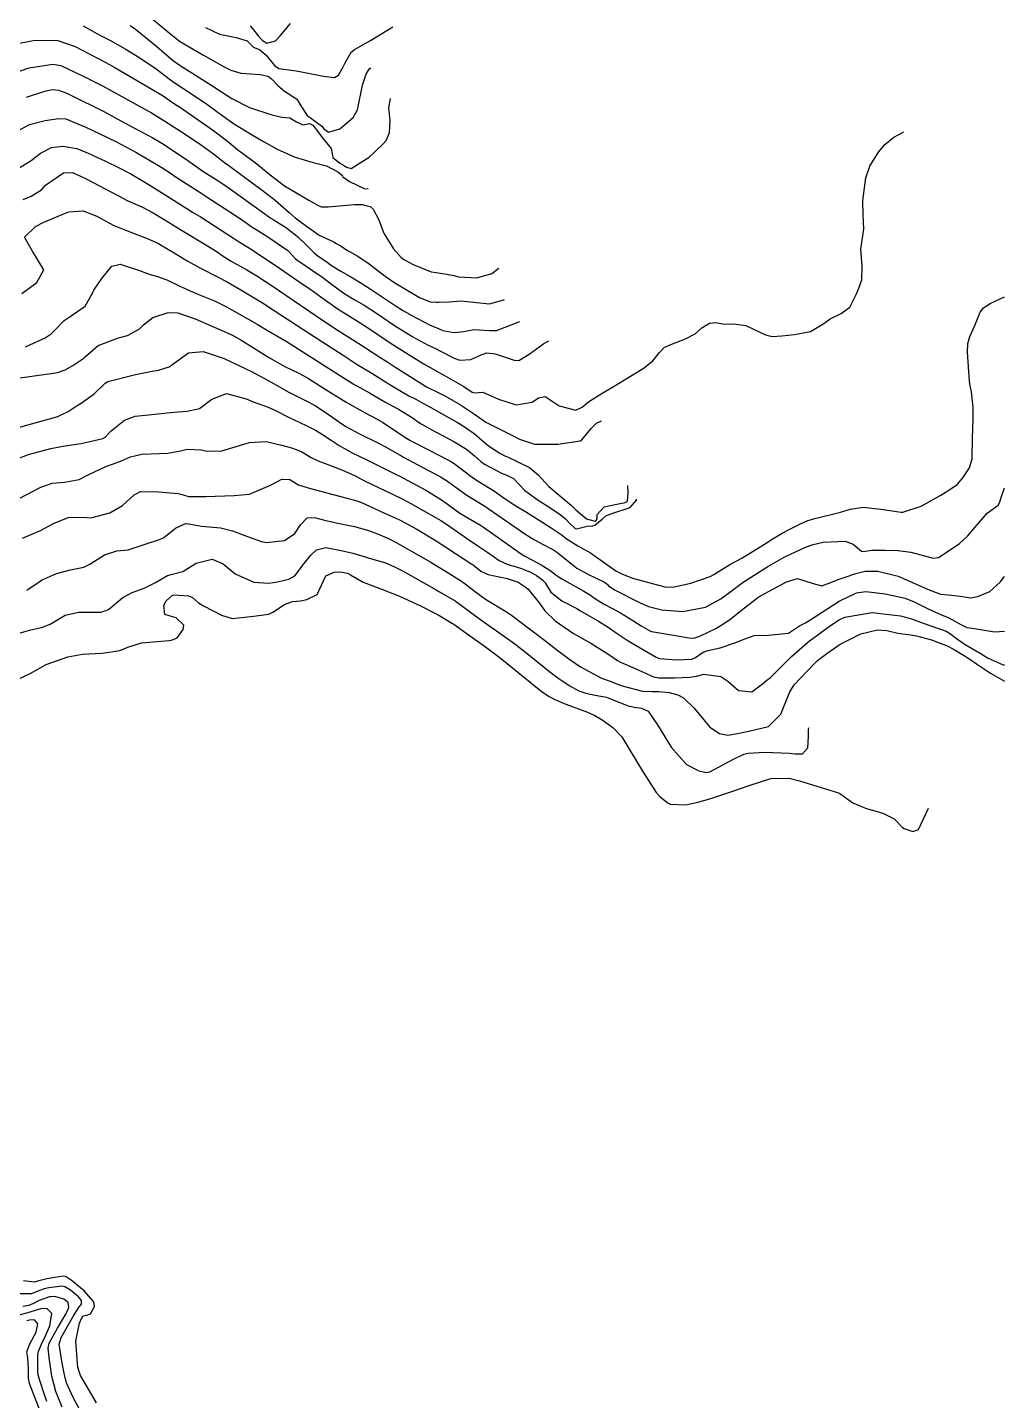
# Model space of a CAD drawing. Header units: feet. Extents: x 1313198 to 1317500, y 385000 to 389511.
# Drawn here: x 1317124 to 1317500, y 386687 to 387215 of the extents above; entities that cross this region are included whole.
import ezdxf

# ---------------------------------------------------------------- set-up
doc = ezdxf.new("R2010")
doc.units = ezdxf.units.FT
doc.layers.add('C-TOPO-MAJR', color=32, linetype='CONTINUOUS')

msp = doc.modelspace()

# ---------------------------------------------------------------- linework, layer by layer
at = {"layer": 'C-TOPO-MAJR'}
for points in [[(1317171.06, 387219.51), (1317178.61, 387213.25), (1317181.16, 387211.09), (1317182.59, 387210.06), (1317186.32, 387207.86), (1317191.72, 387204.62), (1317199.72, 387200.07), (1317202.34, 387198.82), (1317206.14, 387197.63), (1317213.52, 387197.14), (1317216.72, 387196.58), (1317217.92, 387195.52), (1317220.37, 387192.98), (1317222.97, 387190.75), (1317224.42, 387189.91), (1317227.54, 387187.77), (1317228.01, 387187.23), (1317229.29, 387185.07), (1317231.64, 387181.44), (1317232.43, 387180.86), (1317237.29, 387177.29), (1317237.83, 387176.67), (1317238.13, 387176.29), (1317239.94, 387174.94), (1317244.24, 387176.28), (1317249.4, 387180.65), (1317251.03, 387183.63), (1317252.92, 387193.01), (1317254.38, 387197.25), (1317255.27, 387198.85), (1317255.7, 387199.32), (1317256.2, 387199.68)], [(1317145.44, 387215.87), (1317151.93, 387212.37), (1317155.71, 387210.42), (1317161.68, 387207.08), (1317167.32, 387203.6), (1317173.53, 387199.41), (1317179.14, 387195.06), (1317180.48, 387194.08), (1317187.94, 387189.26), (1317193.39, 387185.5), (1317197.46, 387182.55), (1317203.34, 387178.35), (1317210.87, 387173.64), (1317214.87, 387171.33), (1317220.42, 387168.29), (1317227.11, 387165.37), (1317233.99, 387163.28), (1317239.05, 387162.04), (1317243.45, 387159.73), (1317243.82, 387159.47), (1317244.88, 387158.58), (1317245.2, 387157.99), (1317245.33, 387157.74), (1317248.01, 387155.95), (1317253.92, 387153.16), (1317255.09, 387153.34)], [(1317163.5, 387216.09), (1317165.64, 387214.57), (1317170.31, 387210.78), (1317173.8, 387207.93), (1317176.79, 387205.32), (1317180.19, 387202.45), (1317182.43, 387200.87), (1317194.98, 387192.89), (1317198.65, 387190.51), (1317202.7, 387187.97), (1317209.5, 387184.52), (1317217.72, 387181.75), (1317221.86, 387180.76), (1317224.98, 387180.45), (1317227.62, 387179.01), (1317229.95, 387177.82), (1317232.54, 387178.36), (1317233.85, 387177.64), (1317236.03, 387174.82), (1317237.41, 387172.96), (1317240.85, 387168.72), (1317241.33, 387166.69), (1317241.51, 387165.21), (1317244.28, 387163.07), (1317245.63, 387162.22), (1317246.78, 387161.48), (1317248.6, 387160.93), (1317255.53, 387165.29), (1317260.81, 387170.34), (1317262.04, 387171.79), (1317263.35, 387174.74), (1317263.59, 387179.61), (1317263.08, 387184.34), (1317263.75, 387187.95)], [(1317192.57, 387215.29), (1317197.91, 387212.74), (1317204.36, 387211.46), (1317208.62, 387210.14), (1317211.01, 387207.75), (1317211.58, 387207.41), (1317213.32, 387206.74), (1317215.92, 387204.56), (1317219.13, 387200.64), (1317220.82, 387199.43), (1317227.45, 387198.55), (1317229.44, 387198.13), (1317237.98, 387196.48), (1317242.14, 387195.98), (1317243.67, 387196.87), (1317245.57, 387200.11), (1317246.31, 387201.62), (1317248.62, 387205.7), (1317249.09, 387206.21), (1317249.92, 387206.75), (1317256.09, 387210.24), (1317264.66, 387215.56)], [(1317209.68, 387215.88), (1317210.67, 387214.86), (1317212.84, 387212.05), (1317214.18, 387210.54), (1317214.5, 387210.26), (1317216.14, 387209.23), (1317219.48, 387210.1), (1317221.26, 387212.08), (1317225.27, 387216.77)], [(1317118.41, 387208.73), (1317126.89, 387210.36), (1317135.69, 387210.31), (1317142.36, 387208), (1317153.67, 387202.09), (1317155.67, 387200.96), (1317157.62, 387199.81), (1317176.25, 387188.94), (1317178.09, 387187.62), (1317178.53, 387187.29), (1317181.02, 387185.68), (1317182.87, 387184.44), (1317195.28, 387175.81), (1317201.06, 387171.45), (1317205.69, 387167.68), (1317206.24, 387167.26), (1317212.27, 387162.75), (1317217.45, 387158.61), (1317222.99, 387154.36), (1317232.25, 387148.76), (1317236.15, 387146.57), (1317237.18, 387146.24), (1317238.68, 387146.18), (1317239.73, 387146.21), (1317249.91, 387147.16), (1317252.77, 387147.11), (1317254.81, 387146.68), (1317255.87, 387146.37), (1317257.08, 387145.33), (1317259.21, 387141.18), (1317261.07, 387136.4), (1317261.34, 387135.83), (1317264.95, 387130.12), (1317267.9, 387126.67), (1317268.92, 387125.94), (1317272.46, 387124.05), (1317279.41, 387121.26), (1317281.32, 387120.98), (1317282.95, 387120.75), (1317288.17, 387119.77), (1317289.93, 387119.32), (1317296.99, 387118.84), (1317302.7, 387120.59), (1317305.46, 387122.62)], [(1317115.45, 387196.56), (1317124.71, 387199.76), (1317133.87, 387201.14), (1317136.91, 387200.66), (1317148.2, 387195.25), (1317148.62, 387195.04), (1317152.98, 387192.79), (1317171.72, 387182.4), (1317176.58, 387179.52), (1317184.75, 387174.22), (1317190.99, 387169.99), (1317195.61, 387166.59), (1317199.84, 387163.33), (1317201.53, 387162.09), (1317207.57, 387157.65), (1317214.39, 387152.59), (1317219.35, 387148.74), (1317224.75, 387144.02), (1317227.1, 387142.05), (1317232.88, 387137.82), (1317233.13, 387137.63), (1317236.33, 387135.28), (1317239.34, 387133.95), (1317241.87, 387132.73), (1317242.86, 387132.16), (1317244.37, 387131.3), (1317247.2, 387129.43), (1317247.95, 387128.99), (1317250.91, 387127.4), (1317255.02, 387124.71), (1317260.58, 387120.46), (1317261.65, 387119.6), (1317265.43, 387116.96), (1317274.92, 387111.3), (1317279.01, 387109.73), (1317281.32, 387109.55), (1317282.15, 387109.48), (1317286.28, 387109.72), (1317290.87, 387110.02), (1317296.78, 387109.37), (1317301.87, 387108.85), (1317307.37, 387110.39), (1317307.64, 387110.61)], [(1317123.73, 387188.41), (1317130.73, 387190.81), (1317133.52, 387191.44), (1317136.05, 387191.19), (1317139.21, 387189.97), (1317140.51, 387189.35), (1317153.68, 387182.75), (1317159.94, 387179.39), (1317164.98, 387176.67), (1317172.34, 387172.74), (1317175.72, 387170.74), (1317184.81, 387164.66), (1317191.54, 387160), (1317195, 387157.74), (1317196.86, 387156.6), (1317201.21, 387153.71), (1317211.23, 387146.45), (1317217.74, 387141.86), (1317218.64, 387141.3), (1317223.68, 387138.17), (1317225.57, 387136.77), (1317227.23, 387135.43), (1317228.08, 387134.7), (1317231.17, 387131.69), (1317234.34, 387128.5), (1317235.84, 387127.28), (1317238.79, 387125.27), (1317241.04, 387123.7), (1317244.56, 387121.42), (1317248.41, 387119.25), (1317252.7, 387116.71), (1317256.31, 387114.43), (1317262.79, 387110.1), (1317265.89, 387108.03), (1317268.37, 387106.52), (1317271.73, 387104.59), (1317279.06, 387100.69), (1317281.32, 387099.74), (1317283.89, 387098.65), (1317288.07, 387097.83), (1317291.89, 387098.25), (1317295.84, 387099), (1317301.84, 387098.57), (1317304.56, 387098.67), (1317313.55, 387102.07)], [(1317118.93, 387174.74), (1317124.52, 387177.81), (1317125.31, 387178.1), (1317130.9, 387179.42), (1317135.97, 387180.29), (1317138.8, 387180.06), (1317146.51, 387176.89), (1317151.84, 387174.29), (1317158.04, 387171.35), (1317165.77, 387167.31), (1317175.79, 387161.32), (1317178.72, 387159.4), (1317180.93, 387157.91), (1317191.47, 387151.06), (1317192.09, 387150.66), (1317204.8, 387142.44), (1317208.01, 387140.21), (1317210.12, 387138.72), (1317212.64, 387137.09), (1317216.48, 387134.67), (1317224.19, 387129.42), (1317224.51, 387129.13), (1317227.17, 387126.2), (1317227.67, 387125.79), (1317236.96, 387119.55), (1317237.7, 387119.02), (1317241.59, 387116.04), (1317246.1, 387112.7), (1317249.75, 387110.57), (1317253.62, 387108.44), (1317258.35, 387105.27), (1317265.26, 387100.52), (1317272.38, 387096.14), (1317278.02, 387093.13), (1317281.32, 387091.53), (1317282.95, 387090.74), (1317288.22, 387087.98), (1317290.36, 387087.19), (1317294.66, 387087.41), (1317298.56, 387089.24), (1317300.75, 387090.1), (1317303.96, 387089.6), (1317311.35, 387087.17), (1317313.17, 387087.05), (1317317.14, 387089.55), (1317322.77, 387093.65), (1317324.6, 387094.7)], [(1317120.5, 387160.93), (1317125.52, 387164.08), (1317129, 387166.86), (1317133.23, 387169.11), (1317137.7, 387169.62), (1317143.09, 387168.63), (1317147.38, 387166.94), (1317154.04, 387163.83), (1317159.11, 387161.37), (1317163.76, 387158.87), (1317170.5, 387154.92), (1317174.64, 387152.37), (1317185.4, 387145.57), (1317187.59, 387144.21), (1317190.85, 387142.21), (1317203.32, 387134.22), (1317204.9, 387133.13), (1317206.51, 387132.09), (1317210.45, 387129.67), (1317220.99, 387122.58), (1317230.19, 387116.31), (1317232.66, 387114.64), (1317236.97, 387111.54), (1317243.58, 387106.78), (1317249.01, 387103.45), (1317252.07, 387101.63), (1317254.83, 387099.79), (1317263.99, 387093.62), (1317273.57, 387087.58), (1317276.92, 387085.59), (1317281.32, 387083.06), (1317284.46, 387081.26), (1317288.04, 387079.23), (1317289.92, 387078.22), (1317291.89, 387077.07), (1317295.11, 387074.94), (1317296.24, 387074.66), (1317299.23, 387074.9), (1317305.24, 387072.24), (1317312.09, 387070.04), (1317318.2, 387071.07), (1317320.64, 387072.66), (1317323.28, 387073.25), (1317328.69, 387069.62), (1317335.02, 387067.95), (1317337.52, 387069.11), (1317339.98, 387071.14), (1317344.12, 387073.9), (1317351.43, 387078.21), (1317361.01, 387083.98), (1317364.71, 387087), (1317367.21, 387090.19), (1317369.09, 387092.07), (1317371.54, 387093.3), (1317377.2, 387095.41), (1317380.95, 387097.34), (1317383.58, 387099.64), (1317386.52, 387101.44), (1317388.85, 387101.77), (1317392.2, 387101.09), (1317395.79, 387101.18), (1317400.48, 387100.54), (1317408.03, 387096.98), (1317410.57, 387096.28), (1317414.35, 387096.59), (1317419.24, 387097.14), (1317425.4, 387098.24), (1317430.53, 387101.31), (1317432.91, 387103.11), (1317437.18, 387105.15), (1317440.5, 387107.63), (1317442.94, 387112.45), (1317443.99, 387114.91), (1317445.05, 387118.17), (1317445.28, 387123.57), (1317444.76, 387129.97), (1317444.84, 387130.7), (1317445.86, 387137.73), (1317445.61, 387143.05), (1317445.46, 387148.64), (1317446.61, 387157.41), (1317448.19, 387161.87), (1317449.53, 387164.24), (1317451.55, 387167.27), (1317453.95, 387170.21), (1317457.47, 387173.03), (1317461.29, 387175.12)], [(1317122.38, 387149.06), (1317125.5, 387150.34), (1317129.42, 387152.75), (1317130.94, 387154.54), (1317133.42, 387156.24), (1317135.13, 387157.35), (1317137.85, 387159.33), (1317141.38, 387159.39), (1317146.36, 387157.19), (1317151.81, 387154.37), (1317156.67, 387151.76), (1317162.69, 387148.6), (1317168.03, 387146.23), (1317172.44, 387143.94), (1317176.62, 387141.35), (1317183.37, 387137.19), (1317193.3, 387131.23), (1317197.42, 387128.6), (1317199.01, 387127.51), (1317202.46, 387125.31), (1317208.44, 387121.95), (1317212.36, 387119.7), (1317215.69, 387117.54), (1317218.57, 387115.54), (1317225.9, 387110.54), (1317238.72, 387101.9), (1317240.89, 387100.44), (1317242.63, 387099.3), (1317251.52, 387093.65), (1317259.67, 387088.43), (1317262.68, 387086.48), (1317265.82, 387084.45), (1317275.76, 387078.12), (1317277.64, 387076.98), (1317278.59, 387076.49), (1317281.32, 387075.14), (1317284.66, 387073.49), (1317290.69, 387070.04), (1317295.69, 387066.7), (1317297.28, 387065.51), (1317300.43, 387063.3), (1317306.26, 387060.38), (1317309.59, 387058.76), (1317313.38, 387056.78), (1317319.2, 387054.93), (1317328.06, 387054.82), (1317336.73, 387056.2), (1317337.38, 387056.57), (1317340.99, 387060.92), (1317343.01, 387062.97), (1317344.86, 387063.82), (1317344.93, 387063.83)], [(1317121.87, 387112.81), (1317127.64, 387117.07), (1317130.35, 387122.02), (1317125.92, 387129.21), (1317122.86, 387134.55), (1317127.11, 387138.7), (1317130.38, 387140.38), (1317137.34, 387143.34), (1317139.94, 387144.28), (1317145.44, 387144.63), (1317150.71, 387142.58), (1317157.05, 387139.14), (1317163.45, 387136.56), (1317169.91, 387134.19), (1317173.89, 387132.37), (1317179.27, 387129.32), (1317185.81, 387125.32), (1317190.65, 387122.62), (1317197.21, 387119.33), (1317200.61, 387117.49), (1317206.16, 387114.28), (1317214.47, 387109.32), (1317219.03, 387106.37), (1317227.46, 387100.8), (1317237.31, 387094.42), (1317245.14, 387089.34), (1317250.97, 387085.58), (1317256.49, 387082.18), (1317261.87, 387078.92), (1317265.09, 387076.83), (1317270.83, 387073.43), (1317273.44, 387072.14), (1317276.23, 387070.67), (1317279.51, 387068.85), (1317281.32, 387067.83), (1317289.54, 387063.21), (1317291.02, 387062.29), (1317295.89, 387058.93), (1317298.94, 387056.36), (1317301.45, 387054.24), (1317305.83, 387051.44), (1317308.03, 387050.3), (1317308.73, 387050), (1317317.26, 387045.84), (1317320.49, 387043.03), (1317324.61, 387038.59), (1317328.58, 387035.29), (1317333.35, 387031.24), (1317335.01, 387029.57), (1317339.12, 387026.11), (1317340.52, 387025.7), (1317342.53, 387025.29), (1317342.91, 387025.53), (1317343.24, 387026.09), (1317343.31, 387027.86), (1317345.94, 387030.72), (1317352.67, 387032.14), (1317353.59, 387032.28), (1317354.68, 387032.66), (1317354.99, 387033.07), (1317355.12, 387036.02), (1317355.02, 387038.92)], [(1317123.35, 387092.4), (1317130.91, 387095.75), (1317133.12, 387097.3), (1317134.72, 387098.91), (1317138.18, 387102.43), (1317140.51, 387104.01), (1317146.27, 387107.94), (1317149.1, 387113.03), (1317149.64, 387114.22), (1317152.63, 387118.67), (1317156.52, 387123.43), (1317159.75, 387124.17), (1317166.72, 387121.85), (1317171.32, 387120.21), (1317174.06, 387119.4), (1317177.72, 387118.08), (1317182.46, 387115.8), (1317189.02, 387112.82), (1317195.97, 387110.01), (1317200.68, 387107.78), (1317212.49, 387101.06), (1317216.06, 387098.95), (1317223.93, 387094.26), (1317232.82, 387088.68), (1317240.23, 387083.87), (1317249.42, 387078.15), (1317255.7, 387074.62), (1317261.58, 387071.24), (1317264.67, 387069.54), (1317266.84, 387068.41), (1317272.41, 387064.89), (1317274.9, 387063.12), (1317275.48, 387062.74), (1317281.07, 387059.65), (1317281.32, 387059.51), (1317288.12, 387055.9), (1317292.99, 387052.94), (1317296.06, 387050.43), (1317298.5, 387048.21), (1317299.87, 387047.21), (1317306.39, 387043.76), (1317308.49, 387042.96), (1317311.02, 387041.69), (1317313.49, 387039.11), (1317315.29, 387037.21), (1317320.19, 387033.63), (1317325.44, 387030.21), (1317329.58, 387027.37), (1317331.05, 387026.09), (1317332.89, 387024.16), (1317334.77, 387022.4), (1317335.36, 387022.3), (1317339.35, 387023.32), (1317341.59, 387023.49), (1317342.39, 387023.76), (1317345.16, 387026.01), (1317346.59, 387027.25), (1317348.85, 387028.2), (1317355.96, 387030.56), (1317358.39, 387033.32), (1317358.43, 387033.75)], [(1317116.62, 387079.81), (1317127.5, 387081.31), (1317133.11, 387082.03), (1317135.66, 387082.45), (1317138.58, 387083.53), (1317141.47, 387085.1), (1317145.69, 387087.95), (1317146.41, 387088.61), (1317151.25, 387092.9), (1317159.06, 387095.82), (1317162.51, 387096.66), (1317167.08, 387099.19), (1317168.63, 387100.79), (1317172.31, 387103.68), (1317178.19, 387105.57), (1317181.84, 387105.37), (1317188.58, 387103.12), (1317202.66, 387096.94), (1317206.52, 387094.81), (1317217.12, 387088.15), (1317223.03, 387084.81), (1317228.66, 387082.04), (1317232.12, 387080.17), (1317238.22, 387076.29), (1317246.68, 387071.01), (1317253.95, 387066.98), (1317258.63, 387064.55), (1317260.71, 387063.33), (1317269.31, 387057.6), (1317271.19, 387056.44), (1317272.12, 387055.94), (1317279.84, 387051.94), (1317281.32, 387051.19), (1317286.58, 387048.51), (1317288.19, 387047.5), (1317291.42, 387045), (1317295.7, 387041.81), (1317297.48, 387040.66), (1317303.75, 387036.78), (1317307.53, 387034.14), (1317312.02, 387031.09), (1317316.01, 387028.67), (1317320.91, 387025.62), (1317325.55, 387022.66), (1317329.39, 387020.11), (1317331.2, 387018.76), (1317331.72, 387018.36), (1317335.76, 387015.76), (1317340.63, 387013.02), (1317347.3, 387008.28), (1317350.5, 387006.18), (1317351.48, 387005.61), (1317352.78, 387004.92), (1317356.9, 387003.26), (1317369.31, 387000.01), (1317372.23, 386999.88), (1317379.29, 387001.41), (1317386.77, 387003.95), (1317388.15, 387004.66), (1317392.2, 387007.33), (1317394.34, 387008.54), (1317398.98, 387011.03), (1317407.64, 387016.38), (1317410.63, 387018.35), (1317414.48, 387020.68), (1317417.38, 387022.19), (1317421.77, 387024.34), (1317424.3, 387025.47), (1317427.51, 387026.43), (1317436.86, 387028.68), (1317440.72, 387029.88), (1317445.55, 387030.58), (1317452.4, 387029.86), (1317460.2, 387028.66), (1317460.85, 387028.69), (1317467.94, 387031), (1317475.44, 387035.2), (1317478.61, 387037.17), (1317481.74, 387039.41), (1317483.97, 387041.89), (1317486.58, 387045.71), (1317487.53, 387049.22), (1317487.71, 387057.27), (1317487.89, 387064.43), (1317487.93, 387068.97), (1317487.29, 387074.97), (1317486.66, 387078.01), (1317486.5, 387079.14), (1317486.17, 387084.67), (1317485.77, 387090.41), (1317485.88, 387093.59), (1317486.71, 387096.37), (1317488.55, 387100.6), (1317490.68, 387105.64), (1317491.94, 387107.33), (1317494.44, 387109), (1317500, 387111.61)], [(1317119.16, 387060.91), (1317126.96, 387063.04), (1317135.72, 387065.5), (1317139.73, 387067.42), (1317142.77, 387069.56), (1317144.65, 387070.65), (1317149.77, 387074.26), (1317153.97, 387078.4), (1317155.02, 387079), (1317165.65, 387081.76), (1317172.05, 387083), (1317174.47, 387083.36), (1317178.54, 387084.65), (1317181.43, 387086.72), (1317185.99, 387090.04), (1317191.61, 387090.53), (1317199.68, 387087.85), (1317210.31, 387082.9), (1317216.64, 387079.45), (1317221.05, 387076.9), (1317224.4, 387075.03), (1317231.49, 387071.44), (1317234.43, 387069.85), (1317239.77, 387066.39), (1317243.75, 387063.58), (1317246.49, 387061.74), (1317251.81, 387058.84), (1317259.13, 387055.32), (1317262.08, 387053.7), (1317268.11, 387050.21), (1317268.42, 387050.04), (1317276.19, 387045.93), (1317281.32, 387043.17), (1317282.99, 387042.27), (1317285.27, 387040.89), (1317286.71, 387039.84), (1317293.1, 387035.21), (1317298.35, 387032.01), (1317300.45, 387030.73), (1317301.72, 387029.85), (1317315.42, 387020.35), (1317318.87, 387018.23), (1317322.52, 387016.26), (1317326.49, 387014.2), (1317327.6, 387013.49), (1317334.75, 387007.69), (1317335.46, 387007.21), (1317338.24, 387005.59), (1317340.43, 387004.44), (1317342.16, 387003.72), (1317346.32, 387001.67), (1317347.17, 387000.85), (1317347.63, 387000.31), (1317350.17, 386998.67), (1317359.74, 386993.75), (1317363.02, 386992.36), (1317368.12, 386991.07), (1317376.19, 386990.42), (1317384.96, 386992.2), (1317390.87, 386995.3), (1317395.28, 386998.67), (1317399.38, 387001.71), (1317408.96, 387007.83), (1317415.18, 387011.36), (1317419.81, 387013.6), (1317422.86, 387014.93), (1317423.82, 387015.34), (1317426.42, 387016.29), (1317430.22, 387017.13), (1317438.71, 387017.6), (1317441.77, 387016.35), (1317444.95, 387013.71), (1317445.79, 387013.61), (1317448.85, 387014.05), (1317454.01, 387014.12), (1317459.12, 387013.92), (1317464, 387013.36), (1317472.54, 387011), (1317474.74, 387011.3), (1317475.29, 387011.6), (1317482.63, 387016.59), (1317485.7, 387019.44), (1317488.53, 387022.76), (1317493.34, 387028.28), (1317496.99, 387031.01), (1317497.57, 387031.44), (1317498.06, 387032.3), (1317498.78, 387034.74), (1317500, 387038.02)], [(1317115.14, 387047.36), (1317124.42, 387050.91), (1317133.04, 387053.23), (1317137, 387053.99), (1317142.83, 387054.88), (1317144.68, 387055.08), (1317153.08, 387057.12), (1317153.9, 387057.63), (1317156.31, 387060.07), (1317161.34, 387064.11), (1317165.52, 387065.6), (1317171.85, 387066.36), (1317177.8, 387066.92), (1317182, 387067.36), (1317185.51, 387067.56), (1317190.22, 387068.59), (1317195.05, 387072.18), (1317200.63, 387074.39), (1317208.23, 387072.36), (1317210.83, 387071.18), (1317216.6, 387069.16), (1317219.42, 387067.89), (1317224.8, 387065.1), (1317231.22, 387062.01), (1317234.83, 387060.26), (1317237.63, 387058.64), (1317240.85, 387056.42), (1317243.92, 387054.36), (1317249.21, 387051.42), (1317254.31, 387048.97), (1317258.71, 387046.79), (1317262.3, 387044.99), (1317265.96, 387043.22), (1317267.09, 387042.65), (1317277.29, 387037.17), (1317281.32, 387034.72), (1317284.17, 387032.99), (1317288.55, 387029.68), (1317290.4, 387028.33), (1317293.52, 387026.49), (1317298.32, 387023.71), (1317299.56, 387022.9), (1317312.69, 387013.52), (1317315.21, 387011.89), (1317318.33, 387010.26), (1317321.77, 387008.5), (1317325.08, 387006.38), (1317327.49, 387004.48), (1317329.62, 387002.99), (1317338.14, 386998.27), (1317340.68, 386996.7), (1317342.19, 386995.67), (1317345.7, 386993.49), (1317349.14, 386991.58), (1317352.28, 386989.9), (1317355.59, 386987.94), (1317360.2, 386985.01), (1317363.74, 386982.92), (1317364.18, 386982.76), (1317371.12, 386981.6), (1317379.45, 386980.2), (1317380.82, 386980.32), (1317382.7, 386981.04), (1317389.11, 386984.05), (1317394.19, 386987.26), (1317399.46, 386991.51), (1317404.94, 386995.79), (1317405.45, 386996.12), (1317407.76, 386997.45), (1317416.1, 387001.93), (1317420.3, 387003.12), (1317426.38, 387001.19), (1317429.74, 387000.33), (1317433.2, 387001.65), (1317436.05, 387002.83), (1317438.66, 387003.65), (1317442.76, 387005.12), (1317446.34, 387006.02), (1317451.29, 387005.99), (1317459.12, 387004.05), (1317470.32, 386999.05), (1317475.41, 386997.1), (1317478.27, 386996.84), (1317483.07, 386996.32), (1317486.77, 386995.79), (1317489.7, 386996.28), (1317494.32, 386998.12), (1317498.3, 387001.78), (1317500, 387003.91)], [(1317118.12, 387032.5), (1317129.15, 387038.36), (1317133.5, 387039.83), (1317138.28, 387040.26), (1317144, 387041.24), (1317147.41, 387043.03), (1317154.41, 387046.36), (1317156.8, 387047.17), (1317160.18, 387048.45), (1317163.63, 387050.04), (1317168.01, 387051.09), (1317178, 387051.45), (1317182.93, 387052.35), (1317185.53, 387053), (1317190.98, 387052.67), (1317193.03, 387052.2), (1317198.82, 387052.35), (1317203.12, 387053.64), (1317209.42, 387055.52), (1317215.9, 387055.85), (1317221.8, 387054.56), (1317226.21, 387053.33), (1317229.68, 387051.95), (1317233.24, 387049.75), (1317235.89, 387048.44), (1317245.05, 387045.02), (1317250.08, 387042.65), (1317253.74, 387040.78), (1317264.77, 387035.45), (1317268.17, 387033.83), (1317271.6, 387032.07), (1317281.32, 387026.5), (1317283.12, 387025.47), (1317285.64, 387023.78), (1317293.3, 387018.46), (1317297.4, 387015.8), (1317301.14, 387013.23), (1317305.51, 387010.07), (1317308.65, 387008.72), (1317313.79, 387007.19), (1317317.29, 387005.77), (1317318.98, 387004.89), (1317319.86, 387004.36), (1317322.22, 387002.69), (1317323.29, 387001.56), (1317325.48, 386997.96), (1317329.69, 386994.55), (1317335.39, 386991.57), (1317336.87, 386990.75), (1317343.76, 386986.81), (1317347.44, 386984.44), (1317350.55, 386982.23), (1317355.19, 386979.17), (1317365.94, 386972.94), (1317367.27, 386972.43), (1317373.76, 386971.82), (1317379.62, 386972.19), (1317381.15, 386972.8), (1317384.08, 386974.8), (1317385.78, 386975.48), (1317390.61, 386976.51), (1317396.6, 386978.5), (1317399.39, 386979.7), (1317403.62, 386981.3), (1317409.12, 386981.35), (1317416.89, 386982.15), (1317421.16, 386984.94), (1317421.42, 386985.1), (1317423.39, 386986.05), (1317425.42, 386987.35), (1317436.32, 386994.49), (1317442.98, 386997.69), (1317446.57, 386998.19), (1317454.11, 386997.25), (1317461.78, 386995.58), (1317465.17, 386994.23), (1317470.56, 386991.49), (1317475.76, 386989.16), (1317478.54, 386988.02), (1317483.13, 386985.52), (1317485.48, 386984.34), (1317487.53, 386984.02), (1317492.25, 386983.23), (1317496.13, 386982.61), (1317500, 386982.96)], [(1317122.14, 387018.75), (1317129.02, 387021.6), (1317134.11, 387024.36), (1317139.74, 387026.64), (1317145.21, 387026.77), (1317148.38, 387026.55), (1317155.8, 387028.42), (1317160.6, 387031.31), (1317165.06, 387035.44), (1317167.57, 387036.6), (1317174.45, 387036.49), (1317182, 387035.88), (1317183.54, 387035.47), (1317186.03, 387034.73), (1317192.68, 387034.71), (1317203.59, 387035.18), (1317209.51, 387035.68), (1317217.52, 387039.13), (1317221.9, 387041.43), (1317225.03, 387041.23), (1317227.72, 387039.57), (1317228.29, 387039.24), (1317232.89, 387037.85), (1317246.01, 387034.36), (1317250.84, 387033.13), (1317252.63, 387032.47), (1317259.55, 387029.24), (1317261.44, 387028.38), (1317265.21, 387026.69), (1317267.46, 387025.6), (1317273.91, 387022.11), (1317281.28, 387017.68), (1317281.32, 387017.65), (1317288.71, 387012.85), (1317295, 387008.74), (1317295.48, 387008.4), (1317298.45, 387006.03), (1317301.25, 387004.69), (1317308.62, 387003.21), (1317312.82, 387001.74), (1317315.52, 386999.93), (1317316.65, 386999.02), (1317320.93, 386993.82), (1317323.15, 386990.73), (1317327.09, 386986.89), (1317332.43, 386983.18), (1317334.18, 386982.01), (1317340.77, 386978.25), (1317347.8, 386973.97), (1317351.1, 386971.61), (1317352.25, 386970.96), (1317357.94, 386968.48), (1317364.92, 386965.37), (1317366.93, 386964.96), (1317368.06, 386964.92), (1317373.04, 386964.94), (1317378.86, 386965.16), (1317381.48, 386965.63), (1317384.35, 386966.38), (1317390.81, 386965.49), (1317393.47, 386963.67), (1317397.58, 386960.12), (1317402.78, 386959.54), (1317406.82, 386962.61), (1317408.52, 386964.09), (1317409.91, 386965.13), (1317412.35, 386967.49), (1317417.93, 386973.05), (1317424.16, 386978.56), (1317425.12, 386979.26), (1317425.74, 386979.67), (1317432.65, 386984.87), (1317436.32, 386987.33), (1317438.56, 386988.35), (1317449.1, 386990.04), (1317459.95, 386988.86), (1317464.15, 386987.61), (1317469.1, 386985.81), (1317477.56, 386982.88), (1317479.24, 386981.94), (1317481.52, 386980.04), (1317484.91, 386977.74), (1317490.68, 386974.39), (1317491.99, 386973.53), (1317493.66, 386972.45), (1317499.5, 386970.01), (1317500, 386969.96)], [(1317123.77, 386998.66), (1317128.5, 387001.85), (1317129.43, 387002.5), (1317135.28, 387005.14), (1317140.62, 387006.52), (1317145.74, 387007.6), (1317148.02, 387008.66), (1317153.73, 387012.35), (1317158.42, 387013.8), (1317162.85, 387014.19), (1317170.15, 387016.69), (1317174.51, 387018.06), (1317176.35, 387018.87), (1317181.04, 387022.54), (1317184.8, 387024.29), (1317186.88, 387024.09), (1317190.99, 387023.3), (1317198.35, 387022.66), (1317202.95, 387021.48), (1317209.71, 387019.01), (1317214.14, 387017.39), (1317216.07, 387016.97), (1317222.93, 387017.75), (1317226.89, 387020.53), (1317229.11, 387023.85), (1317231.71, 387026.49), (1317234.49, 387026.61), (1317238.89, 387025.51), (1317244.15, 387024.33), (1317249.88, 387023.15), (1317251.28, 387022.83), (1317255.32, 387021.68), (1317258.77, 387020.42), (1317262.9, 387018.58), (1317265.85, 387017.06), (1317276.27, 387011.15), (1317279.21, 387009.46), (1317281.32, 387008.21), (1317284.54, 387006.29), (1317291.05, 387002.16), (1317292.49, 387001.13), (1317295.93, 386998.42), (1317300.33, 386995.28), (1317308.33, 386990.34), (1317310.27, 386989.04), (1317318.19, 386983.07), (1317322.95, 386979.43), (1317328.3, 386975.35), (1317329.62, 386974.36), (1317332.76, 386972.01), (1317336.81, 386969.2), (1317344.94, 386964.86), (1317348.6, 386963.52), (1317350.47, 386962.8), (1317352.82, 386961.83), (1317360.68, 386959.78), (1317364.36, 386959.62), (1317366.56, 386959.69), (1317366.94, 386959.69), (1317371.02, 386959.28), (1317374.32, 386958.35), (1317376.48, 386957.28), (1317380.52, 386953.3), (1317386.6, 386945.93), (1317390.3, 386943.46), (1317393.47, 386942.88), (1317397.2, 386943.58), (1317402.17, 386944.59), (1317409.22, 386946.2), (1317413.93, 386950.94), (1317417.33, 386959.55), (1317419.09, 386962.26), (1317423.95, 386967.38), (1317427.92, 386971.46), (1317428.54, 386972), (1317431.66, 386974.35), (1317436.75, 386977.86), (1317444.69, 386981.84), (1317451.17, 386983.37), (1317454.72, 386983.12), (1317459, 386982.15), (1317463.82, 386981.47), (1317466.08, 386981.16), (1317471.95, 386979.6), (1317474.82, 386978.47), (1317476.66, 386977.75), (1317477.63, 386977.36), (1317480.58, 386975.83), (1317484.24, 386973.7), (1317485.84, 386972.68), (1317489.56, 386970.03), (1317494.59, 386966.69), (1317500, 386963.61)], [(1317118.11, 386981.43), (1317125.31, 386983.45), (1317129.48, 386984.35), (1317132.77, 386985.66), (1317138.54, 386989.01), (1317143.86, 386990.25), (1317152.42, 386990.22), (1317155.17, 386991.25), (1317160.79, 386995.88), (1317164.33, 386997.8), (1317168.94, 386999.44), (1317173.25, 387001.62), (1317177.94, 387004.34), (1317179.37, 387004.74), (1317183.82, 387005.92), (1317188.93, 387009.14), (1317195.17, 387010.63), (1317199.32, 387008.85), (1317203.99, 387004.99), (1317211.09, 387001.81), (1317216.96, 387001.39), (1317220.22, 387001.91), (1317224.56, 387002.97), (1317226.89, 387004.2), (1317230.51, 387008.91), (1317233.09, 387012.19), (1317235.27, 387014.25), (1317238.82, 387015.06), (1317244.77, 387013.94), (1317249.25, 387012.94), (1317253.95, 387011.5), (1317255.19, 387011.08), (1317261.82, 387009.15), (1317265.04, 387007.83), (1317268.55, 387005.94), (1317277.44, 387000.97), (1317281.32, 386998.76), (1317282.63, 386998.02), (1317288.56, 386994.54), (1317290.07, 386993.54), (1317296.11, 386989.04), (1317300.66, 386985.75), (1317303.28, 386983.96), (1317308.93, 386979.96), (1317311.57, 386977.97), (1317316.28, 386974.3), (1317325.1, 386967.3), (1317328.09, 386964.99), (1317332.48, 386961.98), (1317336.18, 386959.96), (1317338.84, 386959.04), (1317342.52, 386958.33), (1317346.89, 386957.45), (1317347.49, 386957.25), (1317354.76, 386954.26), (1317357.43, 386953.67), (1317360.34, 386953.31), (1317362.9, 386952.05), (1317366.5, 386946.87), (1317371.78, 386938.25), (1317377.6, 386931.6), (1317382.39, 386929.15), (1317385.18, 386928.51), (1317386.64, 386928.82), (1317395.47, 386933.48), (1317399.69, 386935.54), (1317401.36, 386935.97), (1317407.71, 386936.28), (1317417.15, 386935.93), (1317419.43, 386935.64), (1317422.23, 386935.75), (1317424.35, 386937.95), (1317424.57, 386942.4), (1317424.63, 386945.27), (1317424.83, 386945.81)], [(1317120.2, 386964.32), (1317125.13, 386966.67), (1317131.28, 386970.07), (1317139.62, 386973.02), (1317145.17, 386974.01), (1317152.75, 386974.49), (1317159.63, 386975.47), (1317162.72, 386976.77), (1317167.93, 386978.36), (1317173.95, 386978.94), (1317178.59, 386979.36), (1317179.88, 386979.52), (1317181.7, 386980.39), (1317184.01, 386983.49), (1317184.15, 386985.21), (1317181.26, 386987.98), (1317178.6, 386988.79), (1317176.94, 386989.3), (1317176.55, 386992.85), (1317177.38, 386994.53), (1317179.89, 386996.7), (1317180.76, 386996.88), (1317182.3, 386996.79), (1317185.98, 386996.53), (1317187.52, 386995.83), (1317189.81, 386993.82), (1317191.99, 386992.52), (1317198.71, 386989.02), (1317202.78, 386987.84), (1317205.2, 386988.01), (1317211.02, 386988.74), (1317216.89, 386989.48), (1317218.49, 386990.22), (1317222.95, 386993.19), (1317225.99, 386994.28), (1317229.07, 386994.63), (1317231.55, 386995.04), (1317235.52, 386997.02), (1317236.33, 386998.65), (1317238.9, 387004.24), (1317242.1, 387005.59), (1317244.48, 387005.72), (1317247.17, 387005.22), (1317248.28, 387004.64), (1317253.25, 387001.8), (1317260.66, 386998.9), (1317267.16, 386996.33), (1317275.32, 386992.7), (1317281.32, 386989.56), (1317282.13, 386989.13), (1317287.62, 386985.91), (1317288.12, 386985.58), (1317294.11, 386981.24), (1317299.78, 386977.2), (1317305.92, 386972.63), (1317308.59, 386970.51), (1317321.6, 386959.96), (1317324.51, 386957.91), (1317327.2, 386956.52), (1317331.17, 386954.77), (1317339.5, 386951.72), (1317342.38, 386950.51), (1317345.19, 386948.72), (1317349.33, 386945.78), (1317352.72, 386942.22), (1317355.88, 386937.1), (1317360.93, 386928.59), (1317365.92, 386920.85), (1317367.18, 386919.4), (1317370.17, 386916.94), (1317371.45, 386916.3), (1317377.39, 386916.11), (1317382.03, 386917.08), (1317386.59, 386918.41), (1317394.65, 386921.12), (1317401.7, 386923.56), (1317410.11, 386926.16), (1317417.16, 386926.28), (1317421.15, 386925.36), (1317429.47, 386922.69), (1317436.07, 386920.69), (1317436.58, 386920.41), (1317441.61, 386916.82), (1317446.53, 386914.73), (1317453.15, 386912.87), (1317457.48, 386910.65), (1317460.75, 386907.36), (1317461.33, 386906.89), (1317464.72, 386905.76), (1317466.88, 386906.58), (1317470.7, 386914.75)], [(1317150.56, 386685.89), (1317144.41, 386696.37), (1317143.39, 386699.51), (1317142.61, 386709.64), (1317144.06, 386716.59), (1317145.01, 386718.56), (1317145.66, 386719.34), (1317146.83, 386719.61), (1317148.31, 386720.13), (1317149.86, 386723.03), (1317149.56, 386724.77), (1317145.81, 386729.01), (1317140.88, 386733.17), (1317138.88, 386734.44), (1317137.92, 386734.64), (1317134.59, 386734.14), (1317131.45, 386733.57), (1317128.38, 386732.91), (1317127.52, 386732.59), (1317126.68, 386732.34), (1317122.58, 386732.82)], [(1317145.8, 386680.15), (1317141.58, 386687.99), (1317139.07, 386693.56), (1317138.54, 386695.49), (1317138.08, 386697.97), (1317137.35, 386701.22), (1317136.25, 386708.51), (1317137.06, 386711.01), (1317141.74, 386719.34), (1317143.95, 386722.85), (1317144.82, 386723.92), (1317144.85, 386725.29), (1317143.72, 386726.72), (1317140.6, 386729.24), (1317138.47, 386730.55), (1317137.28, 386730.76), (1317132.29, 386730.14), (1317130.48, 386729.77), (1317128.03, 386728.83), (1317125.58, 386727.91), (1317121, 386727.82)], [(1317131.45, 386686.45), (1317130.16, 386690.1), (1317128.14, 386696.53), (1317127.99, 386698.28), (1317128.01, 386703.48), (1317128.17, 386705.35), (1317129.74, 386709.15), (1317130.58, 386710.83), (1317132.71, 386715.48), (1317133.38, 386720.34), (1317131.67, 386722.1), (1317129.57, 386722.2), (1317127.43, 386721.6), (1317124.25, 386720.55), (1317120.69, 386719.64)], [(1317137.35, 386684.26), (1317134.94, 386690.22), (1317133.38, 386696.18), (1317132.44, 386703.33), (1317132.05, 386706.92), (1317132.45, 386708.83), (1317135.65, 386714.57), (1317138.86, 386720.03), (1317139.92, 386722.64), (1317139.75, 386724.47), (1317138.06, 386725.8), (1317134.53, 386726.78), (1317133.12, 386726.74), (1317132.57, 386726.63), (1317128.51, 386725.28), (1317126.4, 386724.15), (1317124.6, 386723.35), (1317122.26, 386722.97)], [(1317128.97, 386682.66), (1317124.88, 386693.33), (1317124.39, 386695.45), (1317124.45, 386699), (1317124.25, 386703.15), (1317123.79, 386705.51), (1317125, 386708.6), (1317127.36, 386713.11), (1317127.98, 386716.31), (1317126.78, 386717.88), (1317124.88, 386717.75), (1317123.86, 386717.45)]]:
    msp.add_lwpolyline(points, dxfattribs=at)

doc.saveas('drawing.dxf')
